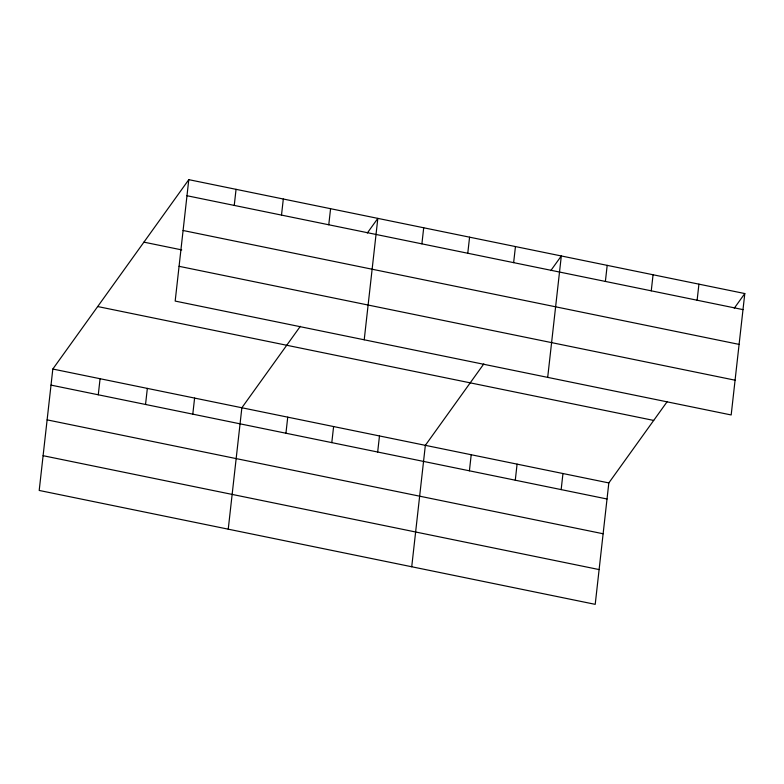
<?xml version="1.0" encoding="UTF-8"?>
<svg xmlns="http://www.w3.org/2000/svg" width="784" height="784" viewBox="0 0 784 784"><rect width="100%" height="100%" fill="white"/><g stroke="black" fill="none" stroke-linecap="round" stroke-linejoin="round"><path stroke-width="1.18" d="M188.787 179.654L175.175 301.076L731.178 414.961L744.8 293.549L188.787 179.654L52.822 369.039L39.2 490.451L595.213 604.346L608.825 482.924L667.292 401.496M98.274 394.793L100.078 378.711M145.54 404.475L147.343 388.394M192.795 414.158L194.599 398.076M234.249 205.418L236.053 189.336M228.242 529.171L241.864 407.758L300.331 326.32M281.505 215.1L283.308 199.018M285.935 433.229L287.738 417.157M328.77 224.773L330.574 208.701M331.799 442.627L333.602 426.545M364.217 339.795L377.829 218.383L367.314 233.024M377.672 452.025L379.476 435.943M421.9 243.853L423.703 227.772M411.727 566.763L425.349 445.341L483.816 363.903M467.774 253.252L469.577 237.17M469.41 470.812L471.213 454.74M513.638 262.65L515.451 246.568M515.284 480.21L517.087 464.128M547.693 377.378L561.315 255.966L550.799 270.607M561.158 489.608L562.961 473.526M605.385 281.436L607.188 265.355M651.259 290.835L653.062 274.753M697.123 300.233L698.926 284.151M734.285 308.19L744.8 293.549M186.984 195.735L742.997 309.621M183.084 230.496L739.096 344.392M143.923 242.148L181.731 249.9M179.066 266.315L735.078 380.201M97.686 306.544L653.699 420.43M52.822 369.039L608.825 482.924M51.019 385.111L607.022 498.996M47.118 419.871L603.131 533.767M43.1 455.69L599.113 569.576"/></g></svg>
